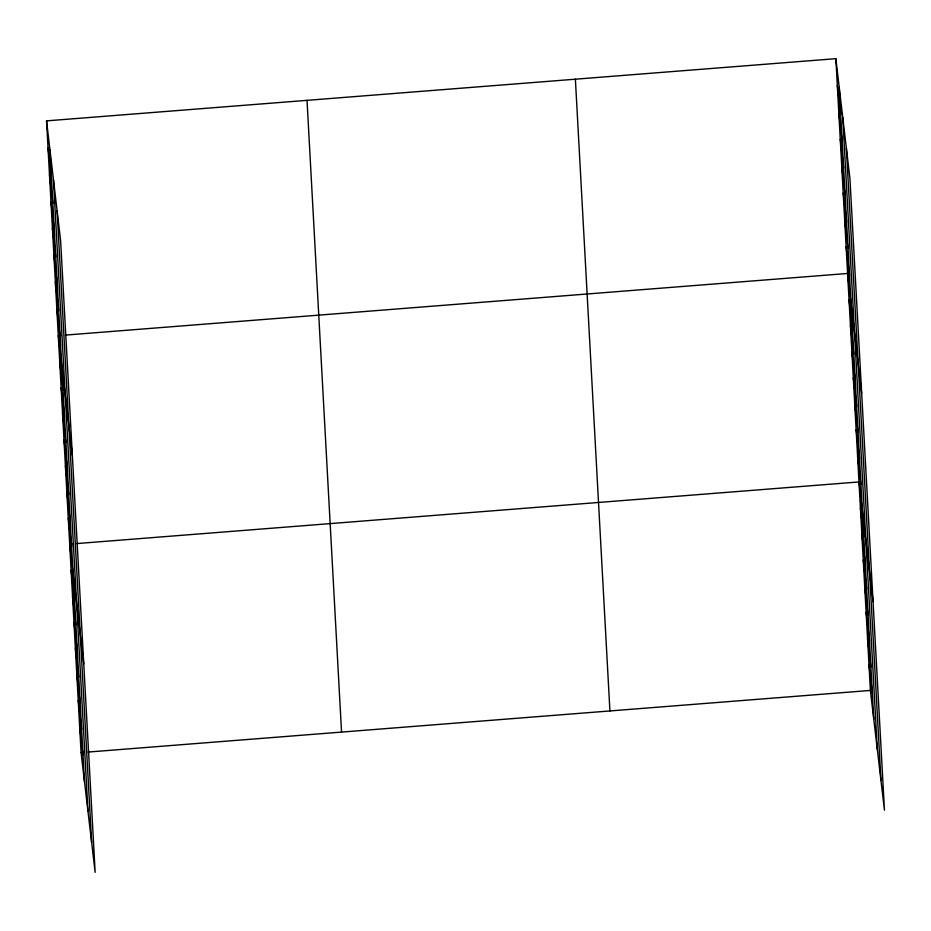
<?xml version="1.0" encoding="UTF-8"?>
<svg xmlns="http://www.w3.org/2000/svg" width="931" height="931" viewBox="0 0 931 931"><rect width="100%" height="100%" fill="white"/><g stroke="black" fill="none" stroke-linecap="round" stroke-linejoin="round"><path stroke-width="1.4" d="M46.55 120.867L60.608 240.57L95.148 872.324L81.078 752.609L46.55 120.867L835.852 58.676L849.922 178.391L884.45 810.133L870.392 690.43L835.852 58.676M61.12 335.439L58.292 335.66L72.35 455.364M65.368 335.102L847.594 273.47L861.652 393.185M72.525 543.913L69.685 544.135L83.755 663.838M76.761 543.576L858.987 481.944L873.057 601.659M81.078 752.609L83.918 752.388M88.166 752.05L870.392 690.43M837.318 85.536L840.693 114.21M838.784 112.383L842.159 141.058M840.262 139.231L843.626 167.906M841.729 166.079L845.092 194.754M843.195 192.926L846.558 221.601M844.661 219.774L848.025 248.461M846.128 246.622L849.491 275.308M849.025 299.538L852.389 328.212M850.445 325.594L853.808 354.269M851.865 351.65L855.24 380.337M853.296 377.707L856.66 406.393M854.716 403.775L858.091 432.45M856.148 429.831L859.511 458.506M857.567 455.887L860.931 484.574M860.419 508.012L863.782 536.687M861.838 534.068L865.213 562.743M863.27 560.125L866.633 588.811M864.69 586.193L868.064 614.867M866.109 612.249L869.484 640.924M867.541 638.305L870.904 666.98M868.96 664.362L872.335 693.048M48.016 147.715L51.391 176.401M49.483 174.574L52.858 203.249M50.949 201.422L54.324 230.097M52.415 228.27L55.79 256.944M53.893 255.117L57.257 283.792M55.36 281.965L58.723 310.64M56.826 308.813L60.189 337.488M59.712 361.717L63.087 390.403M61.143 387.785L64.507 416.46M62.563 413.841L65.938 442.516M63.995 439.898L67.358 468.584M65.414 465.966L68.778 494.64M66.834 492.022L70.209 520.697M68.266 518.078L71.629 546.753M71.117 570.203L74.48 598.877M72.537 596.259L75.911 624.934M73.956 622.315L77.331 650.99M75.388 648.372L78.751 677.058M76.808 674.44L80.182 703.114M78.239 700.496L81.602 729.171M79.659 726.552L83.034 755.227M846.384 148.343L880.924 780.097M842.753 117.399L877.281 749.141M839.227 87.363L873.755 719.104M575.381 79.205L609.921 710.947M307.021 100.35L341.549 732.092M57.082 210.534L91.622 842.276M53.451 179.59L87.98 811.332M49.913 149.554L84.453 781.295"/></g></svg>
